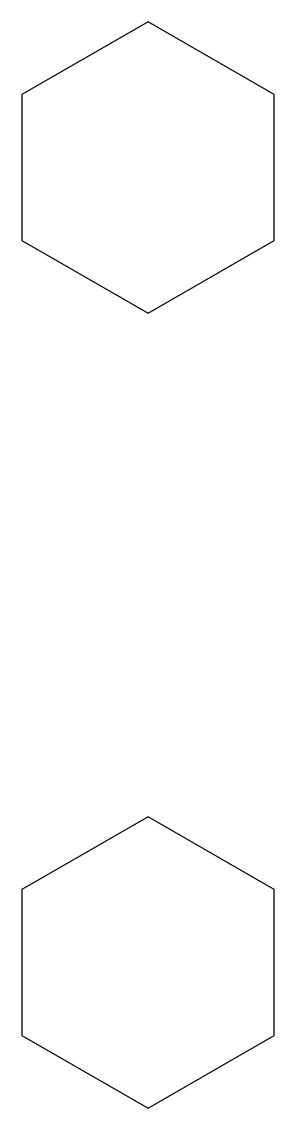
# Model space of a CAD drawing. Extents: x -15 to 15, y 8.9 to 36.3.
# Drawn here: x -14.98 to -8.62, y 8.93 to 36.27 of the extents above.
import ezdxf

# ---------------------------------------------------------------- set-up
doc = ezdxf.new("R2010")
doc.units = 0
doc.header["$MEASUREMENT"] = 0
doc.layers.add('MODELSKETCH_VISIBLE', color=7, linetype='CONTINUOUS')

msp = doc.modelspace()

# ---------------------------------------------------------------- linework, layer by layer
at = {"layer": 'MODELSKETCH_VISIBLE'}
for p, q in [((-11.8, 36.266), (-14.975, 34.433)), ((-8.625, 34.433), (-11.8, 36.266)), ((-14.975, 34.433), (-14.975, 30.767)), ((-8.625, 30.767), (-8.625, 34.433)), ((-14.975, 30.767), (-11.8, 28.934)), ((-11.8, 28.934), (-8.625, 30.767)), ((-11.8, 16.266), (-14.975, 14.433)), ((-8.625, 14.433), (-11.8, 16.266)), ((-14.975, 14.433), (-14.975, 10.767)), ((-8.625, 10.767), (-8.625, 14.433)), ((-14.975, 10.767), (-11.8, 8.934)), ((-11.8, 8.934), (-8.625, 10.767))]:
    msp.add_line(p, q, dxfattribs=at)

doc.saveas('drawing.dxf')
